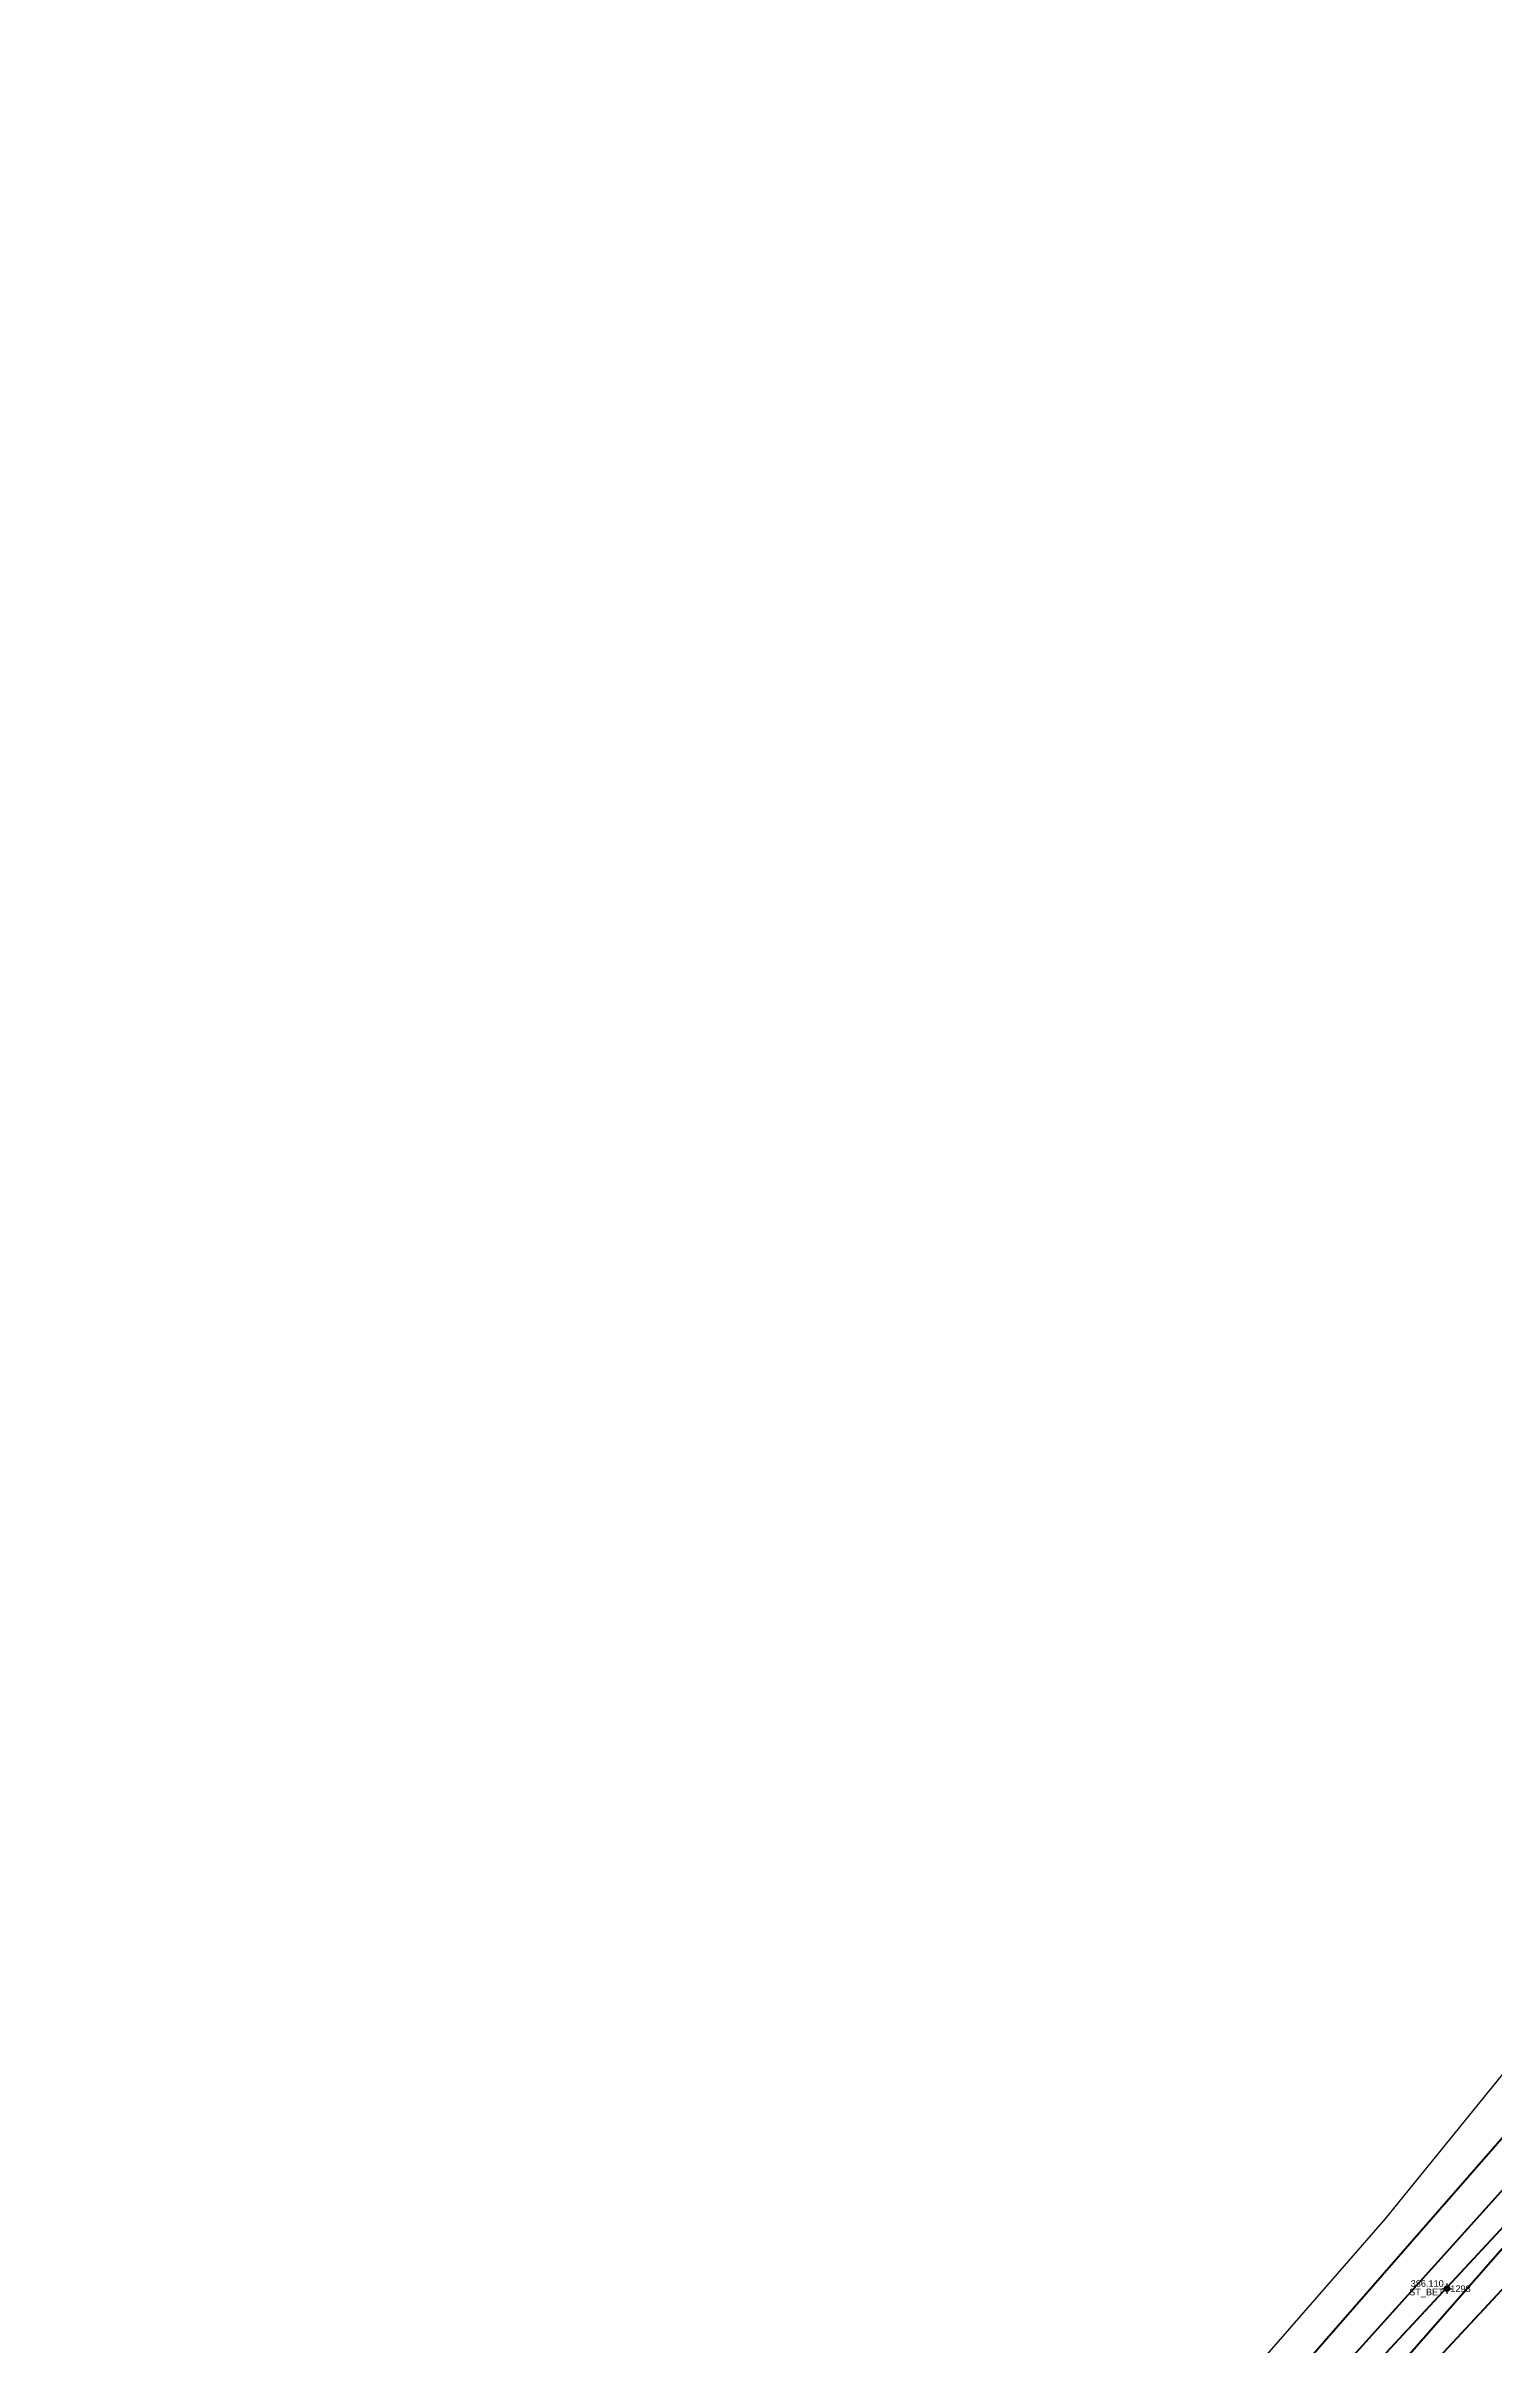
# Model space of a CAD drawing. Extents: x 396921 to 401273, y 555385 to 556691.
# Drawn here: x 401044.8 to 401100.1, y 556198.4 to 556286.2 of the extents above; entities that cross this region are included whole.
import ezdxf
from ezdxf.enums import TextEntityAlignment as Align

# ---------------------------------------------------------------- set-up
doc = ezdxf.new("R2010")
doc.units = 0
doc.header["$PDMODE"] = 34
doc.header["$PDSIZE"] = 0.2
for name, color, linetype in [('Boundary', 30, 'Continuous'), ('TOPO_CERC', 1, 'Continuous'), ('TOPO_CODE', 7, 'Continuous'), ('TOPO_ELEVATION', 7, 'Continuous'), ('TOPO_POINT_ID', 7, 'Continuous'), ('TOPO_POINTS', 7, 'Continuous'), ('TOPO_SYMBOL', 1, 'Continuous')]:
    doc.layers.add(name, color=color, linetype=linetype)
doc.layers.add('RO-LINES-LIN', color=7, linetype='Continuous', lineweight=25)
doc.styles.get("Standard").update_dxf_attribs({"font": 'arial.ttf'})

# ---------------------------------------------------------------- blocks, each defined once
blk = doc.blocks.new('PUNCTOPO')
at = {"layer": 'TOPO_CERC'}
blk.add_circle((0, 0), 0.25, dxfattribs=at)
at = {"layer": 'TOPO_SYMBOL'}
blk.add_point((0, 0), dxfattribs=at)

msp = doc.modelspace()

# ---------------------------------------------------------------- linework, layer by layer
at = {"layer": 'Boundary'}
msp.add_lwpolyline([(401169.171, 556289.109), (401165.846, 556283.138), (401143.245, 556256.069), (401114.787, 556226.516), (401095.922, 556203.28), (401073.667, 556177.756), (401047.611, 556144.285), (401026.457, 556114.84)], dxfattribs=at)
at = {"layer": 'RO-LINES-LIN', "lineweight": 100}
for points in [[(401170.702, 556289.184, 384.38), (401173.054, 556286.894, 384.36), (401172.068, 556283.331, 384.51), (401158.654, 556266.521, 384.81), (401154.968, 556262.147, 384.93), (401150.923, 556257.044, 385.05), (401130.24, 556233.572, 385.5), (401127.728, 556230.409, 385.59), (401122.11, 556224.019, 385.73), (401112.376, 556213.37, 386.04), (401109.601, 556210.427, 386.08), (401107.8, 556208.715, 386.13), (401105.323, 556205.887, 386.16), (401084.714, 556183.745, 386.3), (401070.204, 556165.552, 386.58), (401067.45, 556161.516, 386.93), (401028.827, 556107.521, 387.88)], [(401102.425, 556208.692, 386.16), (401082.702, 556186.13, 386.551), (401067.237, 556167.206, 386.87)], [(401068.514, 556167.077, 386.86), (401083.302, 556185.382, 386.49), (401103.333, 556207.637, 386.09), (401103.333, 556207.637, 386.09)], [(401104.149, 556206.973, 386.05), (401083.624, 556184.895, 386.18), (401069.227, 556166.759, 386.29)], [(401069.531, 556166.119, 386.57), (401069.531, 556166.119, 386.57), (401084.425, 556183.967, 386.27), (401104.446, 556206.755, 386.02), (401104.446, 556206.755, 386.02)]]:
    msp.add_polyline3d(points, dxfattribs=at)

# ---------------------------------------------------------------- block references
at = {"layer": 'TOPO_POINTS'}
ref = msp.add_blockref('PUNCTOPO', (401098.302, 556200.631, 386.11), dxfattribs=dict(at, xscale=0.25, yscale=0.25, zscale=0.25))
ref.add_attrib('POINT', '1298', dxfattribs={"layer": 'TOPO_POINT_ID', "height": 0.25}).set_placement((401098.427, 556200.631, 386.11), align=Align.MIDDLE_LEFT)
ref.add_attrib('ELEVATION', '386.110', dxfattribs={"layer": 'TOPO_ELEVATION', "height": 0.25}).set_placement((401098.177, 556200.631, 386.11), align=Align.BOTTOM_RIGHT)
ref.add_attrib('CODE', 'ST_BET', dxfattribs={"layer": 'TOPO_CODE', "height": 0.25}).set_placement((401098.177, 556200.631, 386.11), align=Align.TOP_RIGHT)

doc.saveas('drawing.dxf')
